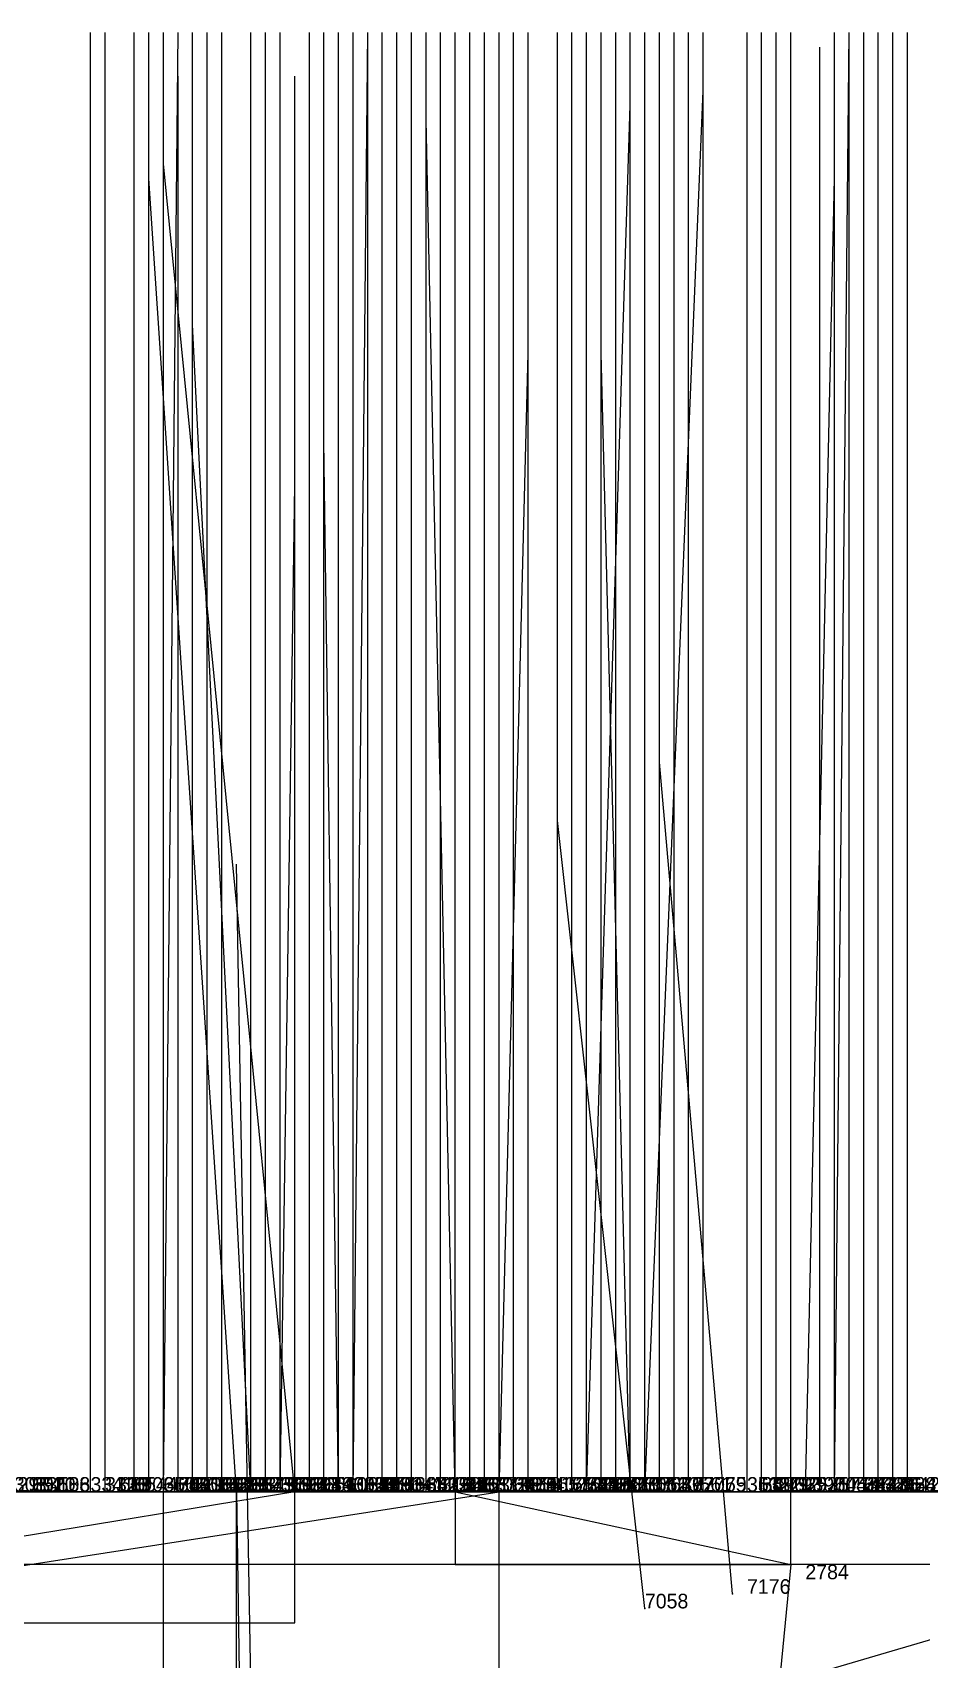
# Model space of a CAD drawing. Extents: x -0.07 to 1.1, y -0.07 to 1.1.
# Drawn here: x 0.216 to 0.277, y 0.9885 to 1.1 of the extents above; entities that cross this region are included whole.
import ezdxf

# ---------------------------------------------------------------- set-up
doc = ezdxf.new("R2010")
doc.units = 0
for name, color, linetype in [('Clients', 3, 'CONTINUOUS'), ('Facilities', 3, 'CONTINUOUS'), ('Facilities_lines', 3, 'CONTINUOUS'), ('Min_max_boxes', 1, 'CONTINUOUS'), ('Normals', 1, 'CONTINUOUS'), ('Source_points', 5, 'CONTINUOUS'), ('Text', 3, 'CONTINUOUS')]:
    doc.layers.add(name, color=color, linetype=linetype)

msp = doc.modelspace()

# ---------------------------------------------------------------- linework, layer by layer
at = {"layer": 'Clients', "color": 5}
for p in [(0.22, 1, 0.253), (0.22, 1, 0.42), (0.221, 1, 0.333), (0.221, 1, 0.342), (0.221, 1, 0.7), (0.221, 1, 0.815), (0.223, 1, 0.748), (0.224, 1, 0.273), (0.224, 1, 0.591), (0.225, 1, 0.353), (0.225, 1, 0.715), (0.225, 1, 0.749), (0.227, 1, 0.395), (0.227, 1, 0.887), (0.228, 1, 0.622), (0.229, 1, 0.193), (0.229, 1, 0.573), (0.23, 1, 0.982), (0.231, 1, 0.487), (0.231, 1, 0.588), (0.232, 1, 0.615), (0.233, 1, 0.236), (0.233, 1, 0.998), (0.235, 1, 0.83), (0.236, 1, 0.723), (0.236, 1, 0.556), (0.237, 1, 0.194), (0.237, 1, 0.491), (0.237, 1, 0.681), (0.238, 1, 0.494), (0.238, 1, 0.643), (0.239, 1, 0.401), (0.24, 1, 0.213), (0.241, 1, 0.657), (0.242, 1, 0.472), (0.242, 1, 0.65), (0.243, 1, 0.306), (0.243, 1, 0.449), (0.244, 1, 0.262), (0.244, 1, 0.378), (0.245, 1, 0.133), (0.245, 1, 0.471), (0.245, 1, 0.453), (0.245, 1, 0.608), (0.245, 1, 0.828), (0.246, 1, 0.638), (0.246, 1, 0.781), (0.247, 1, 0.392), (0.248, 1, 0.006), (0.248, 1, 0.385), (0.248, 1, 0.411), (0.249, 1, 0.717), (0.249, 1, 0.575), (0.249, 1, 0.775), (0.25, 1, 0.286), (0.252, 1, 0.695), (0.252, 1, 0.627), (0.253, 1, 0.806), (0.254, 1, 0.343), (0.254, 1, 0.442), (0.254, 1, 0.547), (0.254, 1, 0.852), (0.255, 1, 0.617), (0.256, 1, 0.512), (0.257, 1, 0.302), (0.258, 1, 0.455), (0.259, 1, 0.355), (0.26, 1, 0.456), (0.261, 1, 0.198), (0.262, 1, 0.845), (0.265, 1, 0.433), (0.265, 1, 0.45), (0.266, 1, 0.413), (0.266, 1, 0.723), (0.267, 1, 0.108), (0.268, 1, 0.459), (0.271, 1, 0.752), (0.272, 1, 0.16), (0.273, 1, 0.24), (0.273, 1, 0.335), (0.273, 1, 0.511), (0.273, 1, 0.759), (0.273, 1, 0.834), (0.274, 1, 0.63), (0.275, 1, 0.215), (0.275, 1, 0.58), (0.276, 1, 0.719), (0.268, 0.995)]:
    msp.add_point(p, dxfattribs=at)
at = {"layer": 'Facilities', "color": 3}
for p in [(0.225, 1, 0.92), (0.226, 1, 0.041), (0.23, 1, 0.001), (0.231, 1, 0.01), (0.234, 1, 0.045), (0.234, 1, 0.978), (0.237, 1, 0.995), (0.238, 1, 0.906), (0.239, 1, 0.116), (0.239, 1, 0.899), (0.24, 1, 0.922), (0.243, 1, 0.088), (0.245, 1, 0.024), (0.254, 1, 0.029), (0.256, 1, 0.034), (0.257, 1, 0.984), (0.258, 1, 0.962), (0.259, 1, 0.904), (0.268, 1, 0.098), (0.269, 1, 0.019), (0.27, 1, 0.93), (0.271, 1, 0.914), (0.264, 0.993, 1), (0.258, 0.992, 1)]:
    msp.add_point(p, dxfattribs=at)
at = {"layer": 'Facilities_lines', "color": 3}
for p, q in [((0.106, 1, 0.458), (0.22, 1, 0.42)), ((0.111, 1, 0.37), (0.221, 1, 0.342)), ((0.111, 1, 0.37), (0.227, 1, 0.395)), ((0.111, 1, 0.37), (0.247, 1, 0.392)), ((0.111, 1, 0.37), (0.244, 1, 0.378)), ((0.111, 1, 0.37), (0.225, 1, 0.353)), ((0.111, 1, 0.37), (0.248, 1, 0.385)), ((0.111, 1, 0.37), (0.239, 1, 0.401)), ((0.111, 1, 0.37), (0.273, 1, 0.335)), ((0.111, 1, 0.37), (0.254, 1, 0.343)), ((0.111, 1, 0.37), (0.259, 1, 0.355)), ((0.118, 1, 0.511), (0.237, 1, 0.491)), ((0.118, 1, 0.511), (0.231, 1, 0.487)), ((0.118, 1, 0.511), (0.238, 1, 0.494)), ((0.118, 1, 0.511), (0.242, 1, 0.472)), ((0.118, 1, 0.511), (0.245, 1, 0.471)), ((0.118, 1, 0.511), (0.26, 1, 0.456)), ((0.118, 1, 0.511), (0.254, 1, 0.442)), ((0.118, 1, 0.511), (0.243, 1, 0.449)), ((0.118, 1, 0.511), (0.245, 1, 0.453)), ((0.118, 1, 0.511), (0.258, 1, 0.455)), ((0.118, 1, 0.511), (0.256, 1, 0.512)), ((0.125, 1, 0.283), (0.22, 1, 0.253)), ((0.125, 1, 0.283), (0.221, 1, 0.333)), ((0.125, 1, 0.283), (0.244, 1, 0.262)), ((0.125, 1, 0.283), (0.25, 1, 0.286)), ((0.125, 1, 0.283), (0.243, 1, 0.306)), ((0.125, 1, 0.283), (0.224, 1, 0.273)), ((0.125, 1, 0.283), (0.257, 1, 0.302)), ((0.125, 1, 0.283), (0.294, 1, 0.296)), ((0.239, 1, 0.116), (0.137, 1, 0.121)), ((0.145, 0.984), (0.248, 1, 0.006)), ((0.239, 1, 0.116), (0.159, 1, 0.131)), ((0.16, 1, 0.961), (0.23, 1, 0.982)), ((0.164, 1, 0.696), (0.276, 1, 0.719)), ((0.164, 1, 0.696), (0.281, 1, 0.707)), ((0.164, 1, 0.696), (0.271, 1, 0.752)), ((0.164, 1, 0.696), (0.266, 1, 0.723)), ((0.164, 1, 0.696), (0.225, 1, 0.715)), ((0.164, 1, 0.696), (0.223, 1, 0.748)), ((0.164, 1, 0.696), (0.252, 1, 0.695)), ((0.164, 1, 0.696), (0.249, 1, 0.717)), ((0.164, 1, 0.696), (0.225, 1, 0.749)), ((0.164, 1, 0.696), (0.236, 1, 0.723)), ((0.164, 1, 0.696), (0.237, 1, 0.681)), ((0.164, 1, 0.696), (0.221, 1, 0.7)), ((0.164, 1, 0.696), (0.242, 1, 0.65)), ((0.164, 1, 0.696), (0.238, 1, 0.643)), ((0.164, 1, 0.696), (0.241, 1, 0.657)), ((0.164, 1, 0.696), (0.246, 1, 0.638)), ((0.164, 1, 0.696), (0.228, 1, 0.622)), ((0.239, 1, 0.899), (0.166, 1, 0.885)), ((0.239, 1, 0.899), (0.176, 1, 0.891)), ((0.239, 1, 0.899), (0.179, 1, 0.856)), ((0.234, 1, 0.978), (0.179, 0.991, 1)), ((0.239, 1, 0.899), (0.182, 1, 0.867)), ((0.23, 1, 0.001), (0.184, 1, 0.004)), ((0.239, 1, 0.899), (0.185, 1, 0.898)), ((0.239, 1, 0.116), (0.188, 1, 0.163)), ((0.239, 1, 0.899), (0.194, 1, 0.844)), ((0.239, 1, 0.116), (0.201, 1, 0.102)), ((0.239, 1, 0.116), (0.204, 1, 0.103)), ((0.239, 1, 0.116), (0.204, 1, 0.178)), ((0.239, 1, 0.899), (0.206, 1, 0.891)), ((0.239, 1, 0.116), (0.208, 1, 0.154)), ((0.239, 1, 0.116), (0.214, 1, 0.111)), ((0.239, 1, 0.116), (0.216, 1, 0.136)), ((0.239, 1, 0.899), (0.221, 1, 0.815)), ((0.334, 1, 0.572), (0.224, 1, 0.591)), ((0.239, 1, 0.899), (0.227, 1, 0.887)), ((0.239, 1, 0.116), (0.229, 1, 0.193)), ((0.334, 1, 0.572), (0.229, 1, 0.573)), ((0.23, 1, 0.001), (0.306, 1, 0.013)), ((0.334, 1, 0.572), (0.231, 1, 0.588)), ((0.334, 1, 0.572), (0.232, 1, 0.615)), ((0.239, 1, 0.116), (0.233, 1, 0.236)), ((0.234, 1, 0.978), (0.233, 1, 0.998)), ((0.239, 1, 0.899), (0.235, 1, 0.83)), ((0.334, 1, 0.572), (0.236, 1, 0.556)), ((0.239, 1, 0.116), (0.237, 1, 0.194)), ((0.239, 1, 0.116), (0.273, 1, 0.24)), ((0.239, 1, 0.116), (0.267, 1, 0.108)), ((0.239, 1, 0.116), (0.261, 1, 0.198)), ((0.239, 1, 0.116), (0.245, 1, 0.133)), ((0.239, 1, 0.116), (0.24, 1, 0.213)), ((0.239, 1, 0.899), (0.245, 1, 0.828)), ((0.239, 1, 0.899), (0.246, 1, 0.781)), ((0.239, 1, 0.899), (0.249, 1, 0.775)), ((0.239, 1, 0.899), (0.262, 1, 0.845)), ((0.239, 1, 0.899), (0.253, 1, 0.806)), ((0.239, 1, 0.899), (0.254, 1, 0.852)), ((0.245, 1, 0.024), (0.268, 0.995)), ((0.334, 1, 0.572), (0.245, 1, 0.608)), ((0.397, 1, 0.418), (0.248, 1, 0.411)), ((0.334, 1, 0.572), (0.249, 1, 0.575)), ((0.334, 1, 0.572), (0.252, 1, 0.627)), ((0.334, 1, 0.572), (0.254, 1, 0.547)), ((0.334, 1, 0.572), (0.255, 1, 0.617)), ((0.397, 1, 0.418), (0.265, 1, 0.433)), ((0.334, 1, 0.572), (0.265, 1, 0.45)), ((0.397, 1, 0.418), (0.266, 1, 0.413)), ((0.334, 1, 0.572), (0.268, 1, 0.459)), ((0.312, 1, 0.123), (0.272, 1, 0.16)), ((0.334, 1, 0.572), (0.273, 1, 0.511)), ((0.334, 1, 0.859), (0.273, 1, 0.759)), ((0.334, 1, 0.859), (0.273, 1, 0.834)), ((0.334, 1, 0.572), (0.274, 1, 0.63)), ((0.312, 1, 0.123), (0.275, 1, 0.215)), ((0.334, 1, 0.572), (0.275, 1, 0.58)), ((0.21, 0.97), (0.295, 0.995))]:
    msp.add_line(p, q, dxfattribs=at)
at = {"layer": 'Min_max_boxes', "color": 1}
for p, q in [((0.091, 1, 0.403), (0.22, 1, 0.403)), ((0.22, 1, 0.403), (0.091, 1, 0.403)), ((0.091, 1, 0.471), (0.22, 1, 0.471)), ((0.22, 1, 0.471), (0.091, 1, 0.471)), ((0.093, 1, 0.335), (0.273, 1, 0.335)), ((0.273, 1, 0.335), (0.093, 1, 0.335)), ((0.093, 1, 0.413), (0.273, 1, 0.413)), ((0.273, 1, 0.413), (0.093, 1, 0.413)), ((0.097, 1, 0.442), (0.26, 1, 0.442)), ((0.26, 1, 0.442), (0.097, 1, 0.442)), ((0.097, 1, 0.557), (0.26, 1, 0.557)), ((0.26, 1, 0.557), (0.097, 1, 0.557)), ((0.109, 1, 0.245), (0.294, 1, 0.245)), ((0.294, 1, 0.245), (0.109, 1, 0.245)), ((0.109, 1, 0.333), (0.294, 1, 0.333)), ((0.294, 1, 0.333), (0.109, 1, 0.333)), ((0.12, 1, 0.619), (0.281, 1, 0.619)), ((0.281, 1, 0.619), (0.12, 1, 0.619)), ((0.12, 1, 0.753), (0.281, 1, 0.753)), ((0.281, 1, 0.753), (0.12, 1, 0.753)), ((0.137, 1, 0.102), (0.273, 1, 0.102)), ((0.273, 1, 0.102), (0.137, 1, 0.102)), ((0.137, 1, 0.24), (0.273, 1, 0.24)), ((0.273, 1, 0.24), (0.137, 1, 0.24)), ((0.248, 1), (0.145, 1)), ((0.248, 1, 0.006), (0.145, 1, 0.006)), ((0.23, 1, 0.961), (0.15, 1, 0.961)), ((0.23, 1, 1), (0.15, 1, 1)), ((0.166, 1, 0.775), (0.262, 1, 0.775)), ((0.262, 1, 0.775), (0.166, 1, 0.775)), ((0.166, 1, 0.899), (0.262, 1, 0.899)), ((0.262, 1, 0.899), (0.166, 1, 0.899)), ((0.234, 1, 0.978), (0.179, 1, 0.978)), ((0.234, 1, 1), (0.179, 1, 1)), ((0.184, 1, 0.001), (0.306, 1, 0.001)), ((0.306, 1, 0.001), (0.184, 1, 0.001)), ((0.184, 1, 0.013), (0.306, 1, 0.013)), ((0.306, 1, 0.013), (0.184, 1, 0.013)), ((0.22, 1, 0.403), (0.22, 1, 0.403)), ((0.22, 1, 0.471), (0.22, 1, 0.471)), ((0.22, 1, 0.403), (0.22, 1, 0.471)), ((0.22, 1, 0.403), (0.22, 1, 0.471)), ((0.224, 1, 0.45), (0.483, 1, 0.45)), ((0.483, 1, 0.45), (0.224, 1, 0.45)), ((0.224, 1, 0.45), (0.224, 1, 0.45)), ((0.224, 1, 0.702), (0.483, 1, 0.702)), ((0.483, 1, 0.702), (0.224, 1, 0.702)), ((0.224, 1, 0.702), (0.224, 1, 0.702)), ((0.224, 1, 0.45), (0.224, 1, 0.702)), ((0.224, 1, 0.45), (0.224, 1, 0.702)), ((0.23, 0.962, 0.961), (0.23, 1, 0.961)), ((0.23, 0.962, 1), (0.23, 1, 1)), ((0.23, 1, 0.961), (0.23, 1, 1)), ((0.234, 0.991, 0.978), (0.234, 1, 0.978)), ((0.234, 0.991, 1), (0.234, 1, 1)), ((0.234, 1, 0.978), (0.234, 1, 1)), ((0.268, 1), (0.245, 1)), ((0.245, 1), (0.245, 0.995)), ((0.268, 1, 0.024), (0.245, 1, 0.024)), ((0.245, 1, 0.024), (0.245, 0.995, 0.024)), ((0.245, 1), (0.245, 1, 0.024)), ((0.248, 0.984), (0.248, 1)), ((0.248, 0.984, 0.006), (0.248, 1, 0.006)), ((0.248, 1), (0.248, 1, 0.006)), ((0.248, 1, 0.25), (0.551, 1, 0.25)), ((0.551, 1, 0.25), (0.248, 1, 0.25)), ((0.248, 1, 0.25), (0.248, 1, 0.25)), ((0.248, 1, 0.51), (0.551, 1, 0.51)), ((0.551, 1, 0.51), (0.248, 1, 0.51)), ((0.248, 1, 0.51), (0.248, 1, 0.51)), ((0.248, 1, 0.25), (0.248, 1, 0.51)), ((0.248, 1, 0.25), (0.248, 1, 0.51)), ((0.26, 1, 0.442), (0.26, 1, 0.442)), ((0.26, 1, 0.557), (0.26, 1, 0.557)), ((0.26, 1, 0.442), (0.26, 1, 0.557)), ((0.26, 1, 0.442), (0.26, 1, 0.557)), ((0.262, 1, 0.775), (0.262, 1, 0.775)), ((0.262, 1, 0.899), (0.262, 1, 0.899)), ((0.262, 1, 0.775), (0.262, 1, 0.899)), ((0.262, 1, 0.775), (0.262, 1, 0.899)), ((0.268, 0.995), (0.268, 1)), ((0.268, 0.995, 0.024), (0.268, 1, 0.024)), ((0.268, 1), (0.268, 1, 0.024)), ((0.272, 1, 0.096), (0.343, 1, 0.096)), ((0.343, 1, 0.096), (0.272, 1, 0.096)), ((0.272, 1, 0.096), (0.272, 1, 0.096)), ((0.272, 1, 0.291), (0.343, 1, 0.291)), ((0.343, 1, 0.291), (0.272, 1, 0.291)), ((0.272, 1, 0.291), (0.272, 1, 0.291)), ((0.272, 1, 0.096), (0.272, 1, 0.291)), ((0.272, 1, 0.096), (0.272, 1, 0.291)), ((0.273, 1, 0.102), (0.273, 1, 0.102)), ((0.273, 1, 0.24), (0.273, 1, 0.24)), ((0.273, 1, 0.102), (0.273, 1, 0.24)), ((0.273, 1, 0.102), (0.273, 1, 0.24)), ((0.273, 1, 0.335), (0.273, 1, 0.335)), ((0.273, 1, 0.413), (0.273, 1, 0.413)), ((0.273, 1, 0.335), (0.273, 1, 0.413)), ((0.273, 1, 0.335), (0.273, 1, 0.413)), ((0.273, 1, 0.729), (0.367, 1, 0.729)), ((0.367, 1, 0.729), (0.273, 1, 0.729)), ((0.273, 1, 0.729), (0.273, 1, 0.729)), ((0.273, 1, 0.892), (0.367, 1, 0.892)), ((0.367, 1, 0.892), (0.273, 1, 0.892)), ((0.273, 1, 0.892), (0.273, 1, 0.892)), ((0.273, 1, 0.729), (0.273, 1, 0.892)), ((0.273, 1, 0.729), (0.273, 1, 0.892)), ((0.295, 0.995), (0.21, 0.995)), ((0.295, 0.995), (0.21, 0.995)), ((0.245, 0.995), (0.268, 0.995)), ((0.245, 0.995, 0.024), (0.268, 0.995, 0.024)), ((0.245, 0.995), (0.245, 0.995, 0.024)), ((0.268, 0.995), (0.268, 0.995, 0.024)), ((0.179, 0.991, 0.978), (0.234, 0.991, 0.978)), ((0.179, 0.991, 1), (0.234, 0.991, 1)), ((0.234, 0.991, 0.978), (0.234, 0.991, 1))]:
    msp.add_line(p, q, dxfattribs=at)
at = {"layer": 'Normals', "color": 1}
for p, q in [((0.22, 1, 0.253), (0.22, 1.1, 0.253)), ((0.22, 1, 0.42), (0.22, 1.1, 0.42)), ((0.221, 1, 0.333), (0.221, 1.1, 0.333)), ((0.221, 1, 0.342), (0.221, 1.1, 0.342)), ((0.221, 1, 0.7), (0.221, 1.1, 0.7)), ((0.221, 1, 0.815), (0.221, 1.1, 0.815)), ((0.223, 1, 0.748), (0.223, 1.1, 0.748)), ((0.224, 1, 0.273), (0.224, 1.1, 0.273)), ((0.224, 1, 0.591), (0.224, 1.1, 0.591)), ((0.225, 1, 0.353), (0.225, 1.1, 0.353)), ((0.225, 1, 0.715), (0.225, 1.1, 0.715)), ((0.225, 1, 0.749), (0.225, 1.1, 0.749)), ((0.225, 1, 0.92), (0.226, 1.1, 0.928)), ((0.227, 1, 0.395), (0.227, 1.1, 0.395)), ((0.227, 1, 0.887), (0.227, 1.1, 0.887)), ((0.228, 1, 0.622), (0.228, 1.1, 0.622)), ((0.229, 1, 0.193), (0.229, 1.1, 0.193)), ((0.229, 1, 0.573), (0.229, 1.1, 0.573)), ((0.231, 1, 0.487), (0.231, 1.1, 0.487)), ((0.231, 1, 0.588), (0.231, 1.1, 0.588)), ((0.232, 1, 0.615), (0.232, 1.1, 0.615)), ((0.233, 1, 0.236), (0.233, 1.1, 0.236)), ((0.235, 1, 0.83), (0.235, 1.1, 0.83)), ((0.236, 1, 0.556), (0.236, 1.1, 0.556)), ((0.236, 1, 0.723), (0.236, 1.1, 0.723)), ((0.237, 1, 0.194), (0.237, 1.1, 0.194)), ((0.237, 1, 0.491), (0.237, 1.1, 0.491)), ((0.237, 1, 0.681), (0.237, 1.1, 0.681)), ((0.238, 1, 0.494), (0.238, 1.1, 0.494)), ((0.238, 1, 0.643), (0.238, 1.1, 0.643)), ((0.238, 1, 0.906), (0.239, 1.1, 0.908)), ((0.239, 1, 0.116), (0.239, 1.1, 0.116)), ((0.239, 1, 0.401), (0.239, 1.1, 0.401)), ((0.239, 1, 0.899), (0.239, 1.1, 0.899)), ((0.24, 1, 0.213), (0.24, 1.1, 0.213)), ((0.241, 1, 0.657), (0.241, 1.1, 0.657)), ((0.242, 1, 0.472), (0.242, 1.1, 0.472)), ((0.242, 1, 0.65), (0.242, 1.1, 0.65)), ((0.243, 1, 0.088), (0.243, 1.1, 0.085)), ((0.243, 1, 0.449), (0.243, 1.1, 0.449)), ((0.243, 1, 0.306), (0.243, 1.1, 0.306)), ((0.244, 1, 0.262), (0.244, 1.1, 0.262)), ((0.244, 1, 0.378), (0.244, 1.1, 0.378)), ((0.245, 1, 0.133), (0.245, 1.1, 0.133)), ((0.245, 1, 0.453), (0.245, 1.1, 0.453)), ((0.245, 1, 0.471), (0.245, 1.1, 0.471)), ((0.245, 1, 0.608), (0.245, 1.1, 0.608)), ((0.245, 1, 0.828), (0.245, 1.1, 0.828)), ((0.246, 1, 0.638), (0.246, 1.1, 0.638)), ((0.246, 1, 0.781), (0.246, 1.1, 0.781)), ((0.247, 1, 0.392), (0.247, 1.1, 0.392)), ((0.248, 1, 0.411), (0.248, 1.1, 0.411)), ((0.248, 1, 0.385), (0.248, 1.1, 0.385)), ((0.249, 1, 0.717), (0.249, 1.1, 0.717)), ((0.249, 1, 0.575), (0.249, 1.1, 0.575)), ((0.249, 1, 0.775), (0.249, 1.1, 0.775)), ((0.25, 1, 0.286), (0.25, 1.1, 0.286)), ((0.252, 1, 0.627), (0.252, 1.1, 0.627)), ((0.252, 1, 0.695), (0.252, 1.1, 0.695)), ((0.253, 1, 0.806), (0.253, 1.1, 0.806)), ((0.254, 1, 0.343), (0.254, 1.1, 0.343)), ((0.254, 1, 0.442), (0.254, 1.1, 0.442)), ((0.254, 1, 0.547), (0.254, 1.1, 0.547)), ((0.254, 1, 0.852), (0.254, 1.1, 0.852)), ((0.255, 1, 0.617), (0.255, 1.1, 0.617)), ((0.256, 1, 0.512), (0.256, 1.1, 0.512)), ((0.257, 1, 0.302), (0.257, 1.1, 0.302)), ((0.258, 1, 0.455), (0.258, 1.1, 0.455)), ((0.259, 1, 0.355), (0.259, 1.1, 0.355)), ((0.259, 1, 0.904), (0.259, 1.1, 0.904)), ((0.26, 1, 0.456), (0.26, 1.1, 0.456)), ((0.261, 1, 0.198), (0.261, 1.1, 0.198)), ((0.262, 1, 0.845), (0.262, 1.1, 0.845)), ((0.265, 1, 0.45), (0.265, 1.1, 0.45)), ((0.265, 1, 0.433), (0.265, 1.1, 0.433)), ((0.266, 1, 0.413), (0.266, 1.1, 0.413)), ((0.266, 1, 0.723), (0.266, 1.1, 0.723)), ((0.267, 1, 0.108), (0.267, 1.1, 0.108)), ((0.268, 1, 0.098), (0.268, 1.1, 0.097)), ((0.268, 1, 0.459), (0.268, 1.1, 0.459)), ((0.271, 1, 0.752), (0.271, 1.1, 0.752)), ((0.271, 1, 0.914), (0.272, 1.1, 0.919)), ((0.272, 1, 0.16), (0.272, 1.1, 0.16)), ((0.273, 1, 0.24), (0.273, 1.1, 0.24)), ((0.273, 1, 0.335), (0.273, 1.1, 0.335)), ((0.273, 1, 0.511), (0.273, 1.1, 0.511)), ((0.273, 1, 0.759), (0.273, 1.1, 0.759)), ((0.273, 1, 0.834), (0.273, 1.1, 0.834)), ((0.274, 1, 0.63), (0.274, 1.1, 0.63)), ((0.275, 1, 0.215), (0.275, 1.1, 0.215)), ((0.275, 1, 0.58), (0.275, 1.1, 0.58)), ((0.276, 1, 0.719), (0.276, 1.1, 0.719)), ((0.24, 1, 0.922), (0.24, 1.099, 0.933)), ((0.27, 1, 0.93), (0.27, 1.099, 0.94)), ((0.226, 1, 0.041), (0.226, 1.097, 0.015)), ((0.234, 1, 0.045), (0.234, 1.097, 0.022)), ((0.254, 1, 0.029), (0.257, 1.095, -0.002)), ((0.256, 1, 0.034), (0.256, 1.095, 0.004)), ((0.258, 1, 0.962), (0.262, 1.096, 0.988)), ((0.245, 1, 0.024), (0.243, 1.094, -0.011)), ((0.234, 1, 0.978), (0.225, 1.091, 1.017)), ((0.23, 1, 0.982), (0.224, 1.09, 1.026)), ((0.269, 1, 0.019), (0.271, 1.09, -0.025)), ((0.231, 1, 0.01), (0.227, 1.08, -0.049)), ((0.248, 1, 0.006), (0.25, 1.078, -0.058)), ((0.257, 1, 0.984), (0.255, 1.078, 1.047)), ((0.237, 1, 0.995), (0.236, 1.072, 1.064)), ((0.233, 1, 0.998), (0.234, 1.069, 1.07)), ((0.264, 0.993, 1), (0.259, 1.05, 1.082)), ((0.258, 0.992, 1), (0.252, 1.046, 1.084)), ((0.231, 0.987, 1), (0.23, 1.043, 1.083)), ((0.225, 0.964, 1), (0.225, 1, 1.093)), ((0.23, 1, 0.001), (0.231, 0.931, 0.073)), ((0.268, 0.995), (0.263, 0.943, 0.085))]:
    msp.add_line(p, q, dxfattribs=at)
at = {"layer": 'Source_points', "color": 5}
for p in [(0.22, 1, 0.253), (0.22, 1, 0.42), (0.221, 1, 0.333), (0.221, 1, 0.342), (0.221, 1, 0.7), (0.221, 1, 0.815), (0.223, 1, 0.748), (0.224, 1, 0.273), (0.224, 1, 0.591), (0.225, 1, 0.353), (0.225, 1, 0.715), (0.225, 1, 0.749), (0.225, 1, 0.92), (0.226, 1, 0.041), (0.227, 1, 0.395), (0.227, 1, 0.887), (0.228, 1, 0.622), (0.229, 1, 0.193), (0.229, 1, 0.573), (0.23, 1, 0.001), (0.23, 1, 0.982), (0.231, 1, 0.01), (0.231, 1, 0.487), (0.231, 1, 0.588), (0.232, 1, 0.615), (0.233, 1, 0.236), (0.233, 1, 0.998), (0.234, 1, 0.045), (0.234, 1, 0.978), (0.235, 1, 0.83), (0.236, 1, 0.556), (0.236, 1, 0.723), (0.237, 1, 0.194), (0.237, 1, 0.491), (0.237, 1, 0.681), (0.237, 1, 0.995), (0.238, 1, 0.494), (0.238, 1, 0.643), (0.238, 1, 0.906), (0.239, 1, 0.116), (0.239, 1, 0.401), (0.239, 1, 0.899), (0.24, 1, 0.213), (0.24, 1, 0.922), (0.241, 1, 0.657), (0.242, 1, 0.472), (0.242, 1, 0.65), (0.243, 1, 0.088), (0.243, 1, 0.449), (0.243, 1, 0.306), (0.244, 1, 0.262), (0.244, 1, 0.378), (0.245, 1, 0.133), (0.245, 1, 0.024), (0.245, 1, 0.453), (0.245, 1, 0.471), (0.245, 1, 0.608), (0.245, 1, 0.828), (0.246, 1, 0.638), (0.246, 1, 0.781), (0.247, 1, 0.392), (0.248, 1, 0.006), (0.248, 1, 0.411), (0.248, 1, 0.385), (0.249, 1, 0.717), (0.249, 1, 0.575), (0.249, 1, 0.775), (0.25, 1, 0.286), (0.252, 1, 0.627), (0.252, 1, 0.695), (0.253, 1, 0.806), (0.254, 1, 0.029), (0.254, 1, 0.343), (0.254, 1, 0.442), (0.254, 1, 0.547), (0.254, 1, 0.852), (0.255, 1, 0.617), (0.256, 1, 0.034), (0.256, 1, 0.512), (0.257, 1, 0.302), (0.257, 1, 0.984), (0.258, 1, 0.455), (0.258, 1, 0.962), (0.259, 1, 0.355), (0.259, 1, 0.904), (0.26, 1, 0.456), (0.261, 1, 0.198), (0.262, 1, 0.845), (0.265, 1, 0.45), (0.265, 1, 0.433), (0.266, 1, 0.413), (0.266, 1, 0.723), (0.267, 1, 0.108), (0.268, 1, 0.098), (0.268, 1, 0.459), (0.269, 1, 0.019), (0.27, 1, 0.93), (0.271, 1, 0.752), (0.271, 1, 0.914), (0.272, 1, 0.16), (0.273, 1, 0.24), (0.273, 1, 0.335), (0.273, 1, 0.511), (0.273, 1, 0.759), (0.273, 1, 0.834), (0.274, 1, 0.63), (0.275, 1, 0.215), (0.275, 1, 0.58), (0.276, 1, 0.719), (0.268, 0.995), (0.264, 0.993, 1), (0.258, 0.992, 1)]:
    msp.add_point(p, dxfattribs=at)

# ---------------------------------------------------------------- texts
at = {"layer": 'Text', "color": 3}
for s, p in [('3303', (0.214, 1, 0.433)), ('2984', (0.215, 1, 0.111)), ('3520', (0.216, 1, 0.454)), ('6911', (0.216, 1, 0.961)), ('3186', (0.217, 1, 0.136)), ('3508', (0.217, 1, 0.434)), ('3341', (0.22, 1, 0.42)), ('3113', (0.221, 1, 0.253)), ('3321', (0.221, 1, 0.333)), ('3336', (0.221, 1, 0.342)), ('6670', (0.222, 1, 0.7)), ('6890', (0.222, 1, 0.815)), ('6544', (0.223, 1, 0.748)), ('3505', (0.225, 1, 0.273)), ('6652', (0.225, 1, 0.591)), ('3490', (0.226, 1, 0.353)), ('6540', (0.226, 1, 0.715)), ('6600', (0.226, 1, 0.749)), ('7031', (0.226, 1, 0.92)), ('3236', (0.227, 1, 0.041)), ('3292', (0.227, 1, 0.395)), ('6663', (0.228, 1, 0.622)), ('6842', (0.228, 1, 0.887)), ('3069', (0.229, 1, 0.193)), ('6528', (0.229, 1, 0.573)), ('2999', (0.23, 1, 0.001)), ('6862', (0.23, 1, 0.982)), ('3373', (0.231, 1, 0.487)), ('6545', (0.231, 1, 0.588)), ('3196', (0.232, 1, 0.01)), ('3105', (0.233, 1, 0.236)), ('6698', (0.233, 1, 0.615)), ('6948', (0.234, 1, 0.998)), ('7023', (0.234, 1, 0.978)), ('3149', (0.235, 1, 0.045)), ('6984', (0.235, 1, 0.83)), ('6560', (0.236, 1, 0.556)), ('6611', (0.236, 1, 0.723)), ('3021', (0.238, 1, 0.194)), ('3333', (0.238, 1, 0.491)), ('6654', (0.238, 1, 0.681)), ('6836', (0.238, 1, 0.995)), ('3108', (0.239, 1, 0.116)), ('3429', (0.239, 1, 0.494)), ('6566', (0.239, 1, 0.643)), ('6725', (0.239, 1, 0.906)), ('3176', (0.24, 1, 0.213)), ('3503', (0.24, 1, 0.401)), ('6758', (0.24, 1, 0.899)), ('6681', (0.241, 1, 0.657)), ('6727', (0.241, 1, 0.922)), ('3411', (0.242, 1, 0.472)), ('3313', (0.243, 1, 0.449)), ('3422', (0.243, 1, 0.306)), ('6539', (0.243, 1, 0.65)), ('3164', (0.244, 1, 0.088)), ('3145', (0.245, 1, 0.133)), ('3266', (0.245, 1, 0.024)), ('3371', (0.245, 1, 0.453)), ('3376', (0.245, 1, 0.262)), ('3381', (0.245, 1, 0.378)), ('3421', (0.245, 1, 0.471)), ('6551', (0.245, 1, 0.608)), ('6816', (0.245, 1, 0.828)), ('6820', (0.246, 1, 0.781)), ('3372', (0.247, 1, 0.392)), ('6631', (0.247, 1, 0.638)), ('3199', (0.248, 1, 0.006)), ('3408', (0.249, 1, 0.411)), ('3501', (0.249, 1, 0.385)), ('6679', (0.249, 1, 0.575)), ('6954', (0.249, 1, 0.775)), ('6581', (0.25, 1, 0.717)), ('3402', (0.251, 1, 0.286)), ('6576', (0.252, 1, 0.695)), ('6520', (0.253, 1, 0.627)), ('7137', (0.253, 1, 0.806)), ('3559', (0.254, 1, 0.343)), ('2795', (0.254, 1, 0.029)), ('6447', (0.254, 1, 0.547)), ('7211', (0.254, 1, 0.852)), ('3618', (0.255, 1, 0.442)), ('2860', (0.256, 1, 0.034)), ('6423', (0.256, 1, 0.617)), ('6507', (0.257, 1, 0.512)), ('3552', (0.258, 1, 0.455)), ('3566', (0.258, 1, 0.302)), ('7051', (0.258, 1, 0.984)), ('3579', (0.259, 1, 0.355)), ('7037', (0.259, 1, 0.962)), ('7046', (0.259, 1, 0.904)), ('3561', (0.261, 1, 0.456)), ('2765', (0.262, 1, 0.198)), ('7079', (0.262, 1, 0.845)), ('3538', (0.265, 1, 0.45)), ('3612', (0.265, 1, 0.433)), ('3580', (0.266, 1, 0.413)), ('6496', (0.266, 1, 0.723)), ('2792', (0.267, 1, 0.108)), ('2939', (0.268, 1, 0.098)), ('3535', (0.269, 1, 0.459)), ('2921', (0.269, 1, 0.019)), ('6453', (0.271, 1, 0.752)), ('7047', (0.271, 1, 0.93)), ('7143', (0.272, 1, 0.914)), ('3532', (0.273, 1, 0.335)), ('2827', (0.273, 1, 0.24)), ('2942', (0.273, 1, 0.16)), ('6477', (0.273, 1, 0.511)), ('7238', (0.273, 1, 0.834)), ('7166', (0.274, 1, 0.759)), ('2884', (0.275, 1, 0.215)), ('6428', (0.275, 1, 0.58)), ('6468', (0.275, 1, 0.63)), ('6426', (0.276, 1, 0.719)), ('2784', (0.269, 0.994)), ('7176', (0.265, 0.993, 1)), ('7058', (0.258, 0.992, 1))]:
    msp.add_text(s, height=0.001, dxfattribs=at).set_placement(p)

doc.saveas('drawing.dxf')
